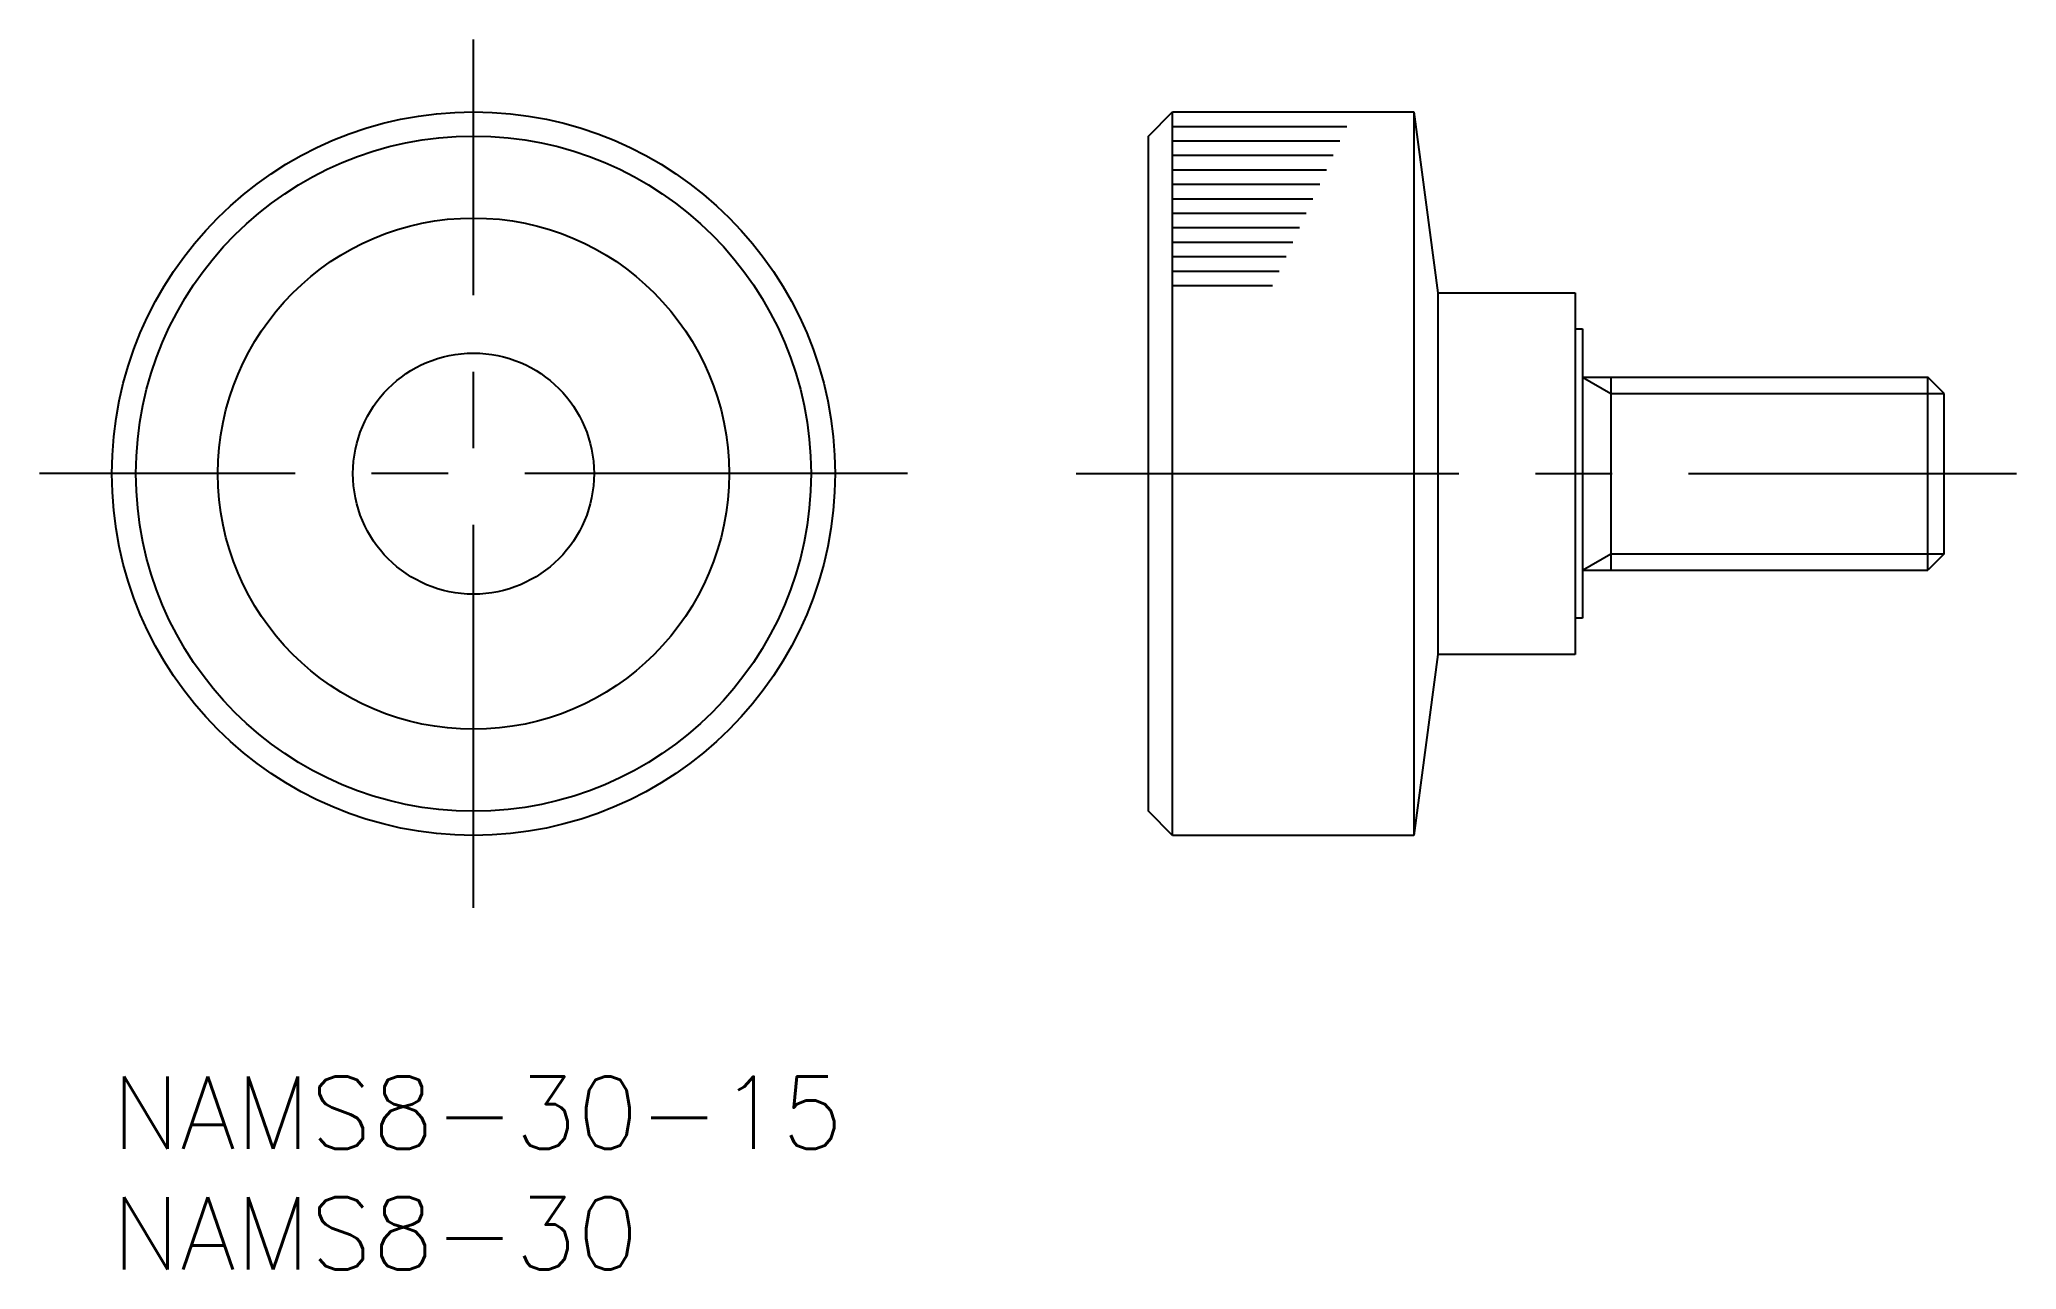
# Model space of a CAD drawing. Extents: x -3 to 79, y -8 to 43.
import ezdxf

# ---------------------------------------------------------------- set-up
doc = ezdxf.new("R2010")
doc.units = 0
doc.header["$LTSCALE"] = 0.5
doc.linetypes.add('CENTER', pattern=[50.8, 31.75, -6.35, 6.35, -6.35])
for name, color, linetype in [('MSM_CENTER', 1, 'CENTER'), ('MSM_CONTINUOUS', 7, 'CONTINUOUS'), ('MSM_NARROW', 5, 'CONTINUOUS'), ('MSM_PART_NUMBER', 7, 'CONTINUOUS')]:
    doc.layers.add(name, color=color, linetype=linetype)
doc.styles.get("Standard").update_dxf_attribs({"font": 'txt.shx', "height": 3, "bigfont": 'bigfont.shx'})

# ---------------------------------------------------------------- blocks, each defined once
blk = doc.blocks.new('*U2')
at = {"layer": 'MSM_PART_NUMBER'}
blk.add_text('NAMS8-30-15', height=3, dxfattribs=at).set_placement((0, -3))
blk = doc.blocks.new('*U3')
at = {"layer": 'MSM_PART_NUMBER'}
blk.add_text('NAMS8-30', height=3, dxfattribs=at).set_placement((0, -8))

msp = doc.modelspace()

# ---------------------------------------------------------------- linework, layer by layer
at = {"layer": 'MSM_CENTER'}
for p, q in [((15, 7), (15, 43)), ((33, 25), (-3, 25)), ((40, 25), (79, 25))]:
    msp.add_line(p, q, dxfattribs=at)
at = {"layer": 'MSM_CONTINUOUS'}
for p, q in [((43, 39), (44, 40)), ((44, 10), (44, 40)), ((44, 40), (54, 40)), ((54, 40), (54, 10)), ((54, 40), (55, 32.5)), ((43, 11), (43, 39)), ((55, 32.5), (60.7, 32.5)), ((55, 32.5), (55, 17.5)), ((60.7, 32.5), (60.7, 17.5)), ((60.7, 31), (61, 31)), ((61, 31), (61, 19)), ((61, 29), (75.323, 29)), ((62.172, 29), (62.172, 21)), ((75.323, 21), (75.323, 29)), ((76, 28.323), (75.323, 29)), ((76, 21.677), (76, 28.323)), ((76, 21.677), (75.323, 21)), ((61, 21), (75.323, 21)), ((61, 19), (60.7, 19)), ((55, 17.5), (54, 10)), ((60.7, 17.5), (55, 17.5)), ((44, 10), (43, 11)), ((54, 10), (44, 10))]:
    msp.add_line(p, q, dxfattribs=at)
for radius in [15, 14, 10.6, 5]:
    msp.add_circle((15, 25), radius, dxfattribs=at)
at = {"layer": 'MSM_NARROW'}
for p, q in [((44, 39.4), (51.22, 39.4)), ((44, 38.8), (50.94, 38.8)), ((44, 38.2), (50.661, 38.2)), ((44, 37.6), (50.381, 37.6)), ((44, 37), (50.101, 37)), ((44, 36.4), (49.821, 36.4)), ((44, 35.8), (49.542, 35.8)), ((44, 35.2), (49.262, 35.2)), ((44, 34.6), (48.982, 34.6)), ((44, 34), (48.702, 34)), ((44, 33.4), (48.422, 33.4)), ((44, 32.8), (48.143, 32.8)), ((61, 29), (62.172, 28.323)), ((62.172, 28.323), (76, 28.323)), ((61, 21), (62.172, 21.677)), ((62.172, 21.677), (76, 21.677))]:
    msp.add_line(p, q, dxfattribs=at)

# ---------------------------------------------------------------- block references
at = {"layer": 'MSM_CONTINUOUS'}
for name in ['*U2', '*U3']:
    msp.add_blockref(name, (0, 0), dxfattribs=at)

doc.saveas('drawing.dxf')
